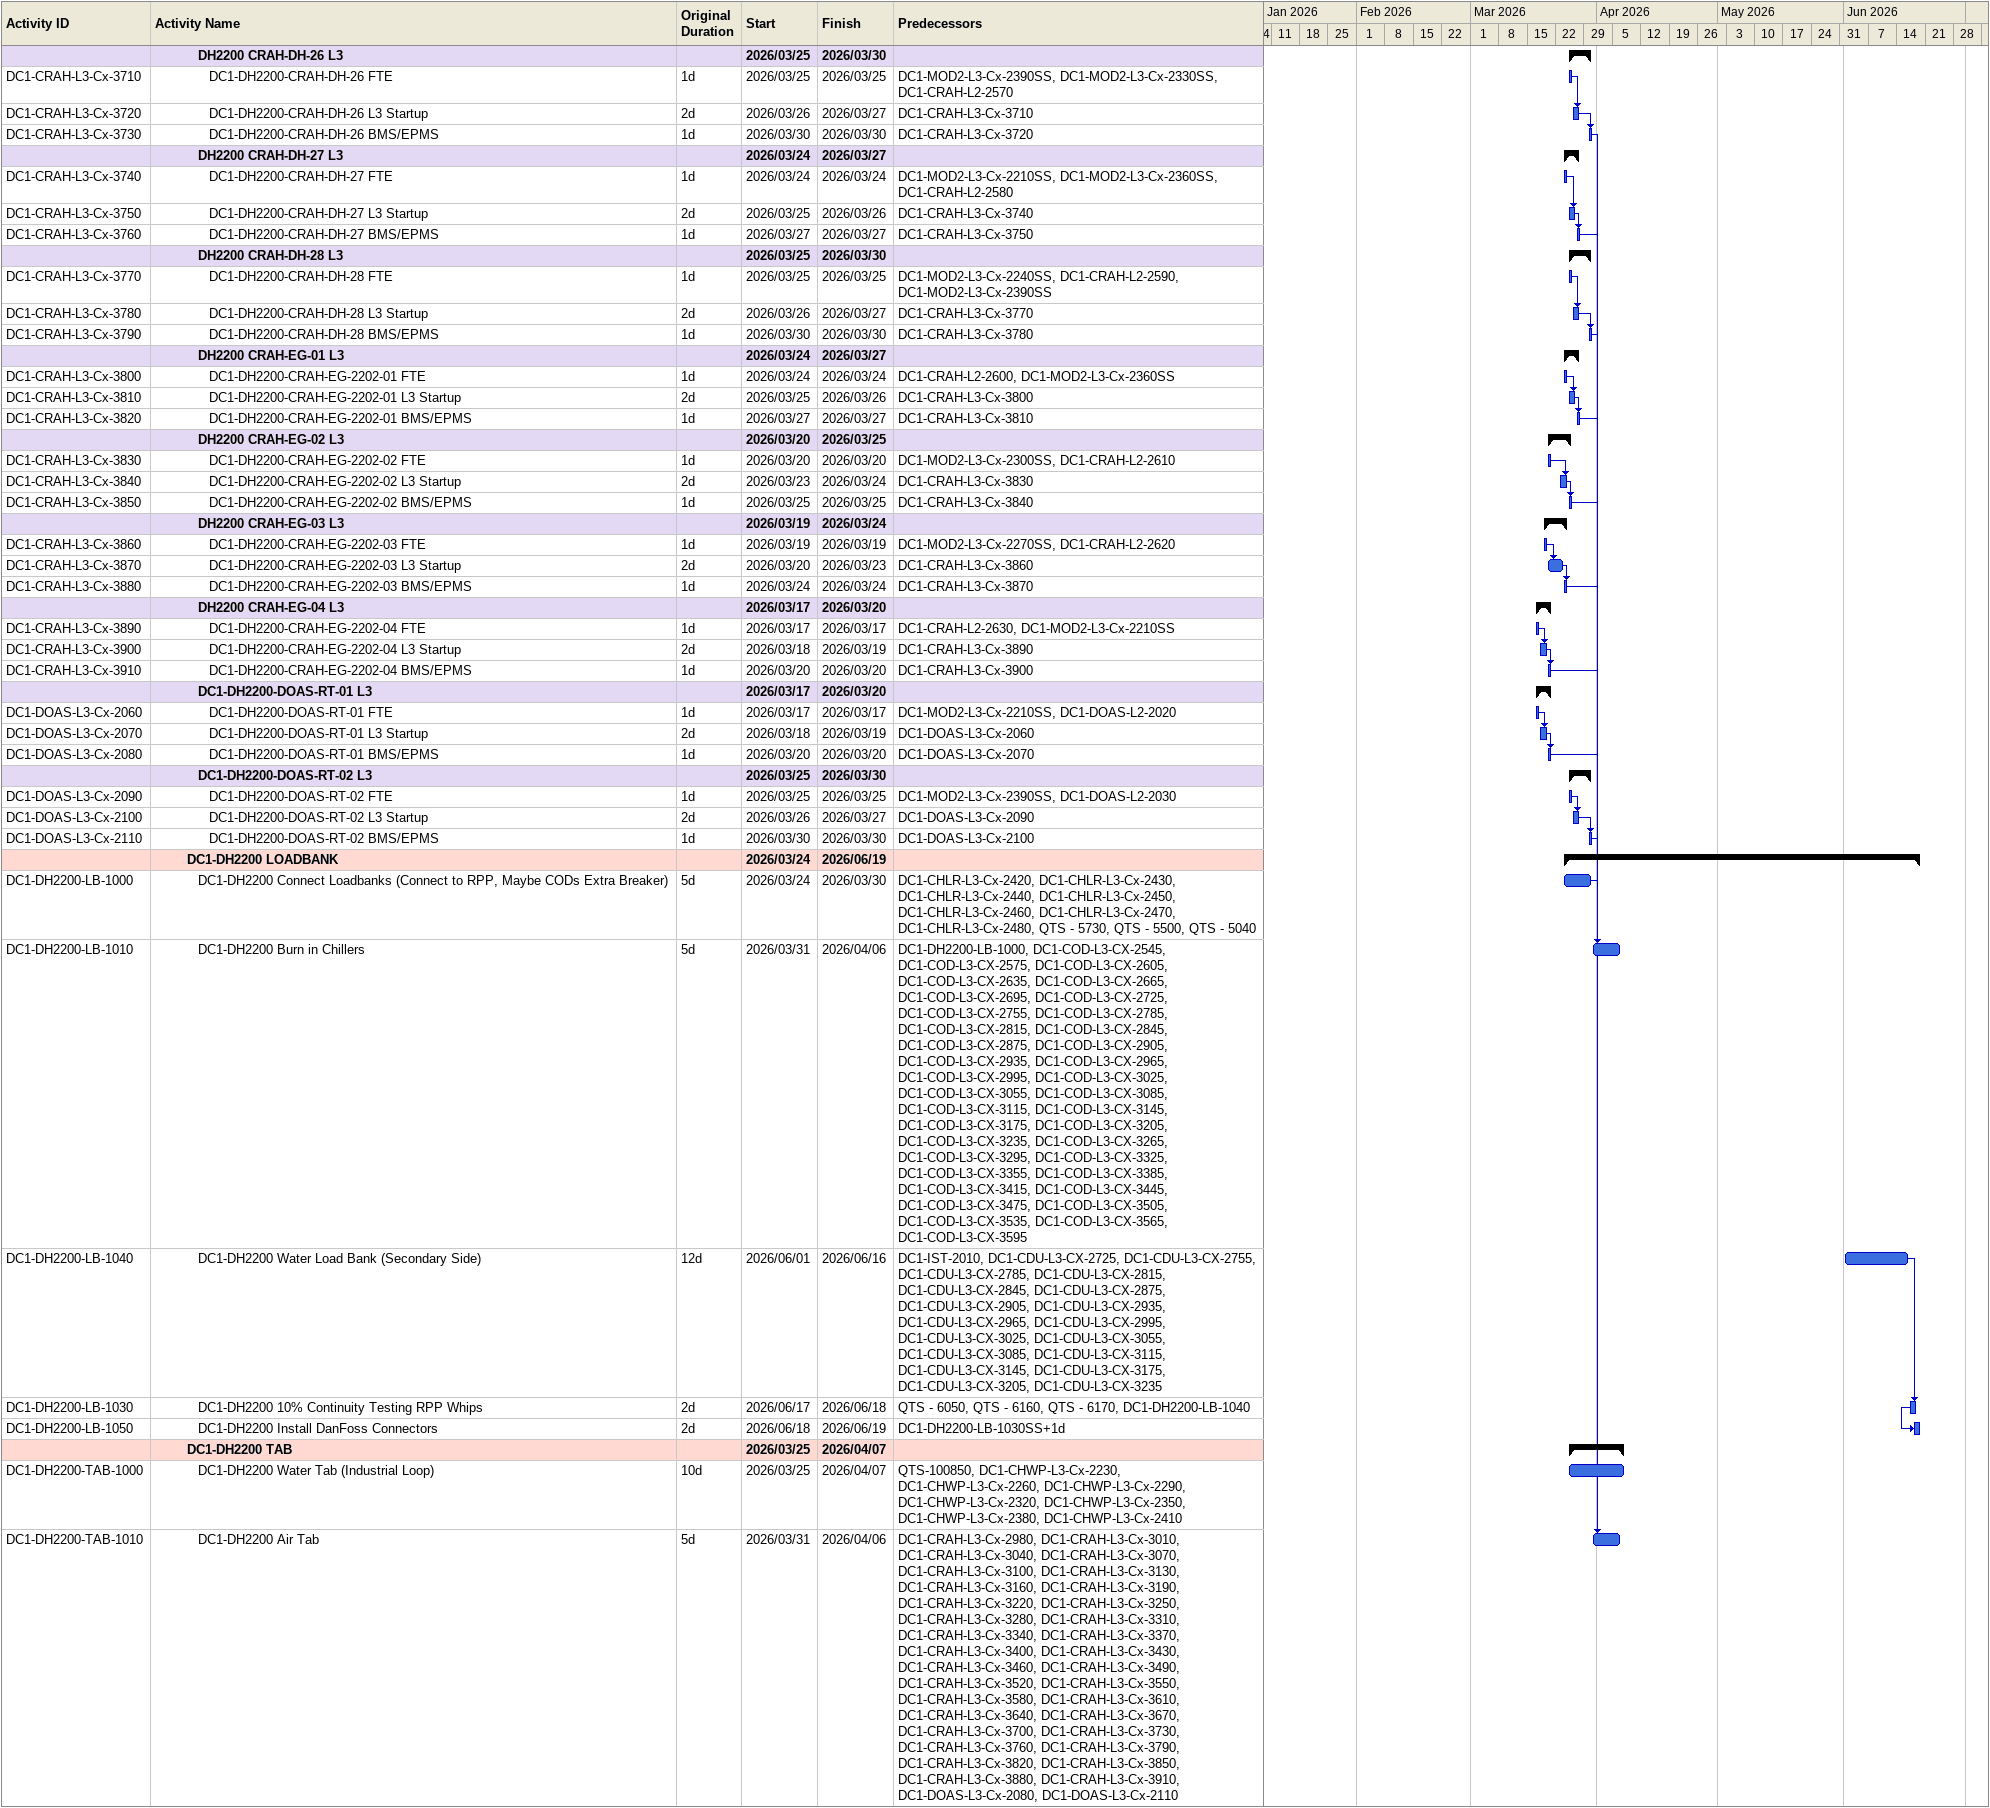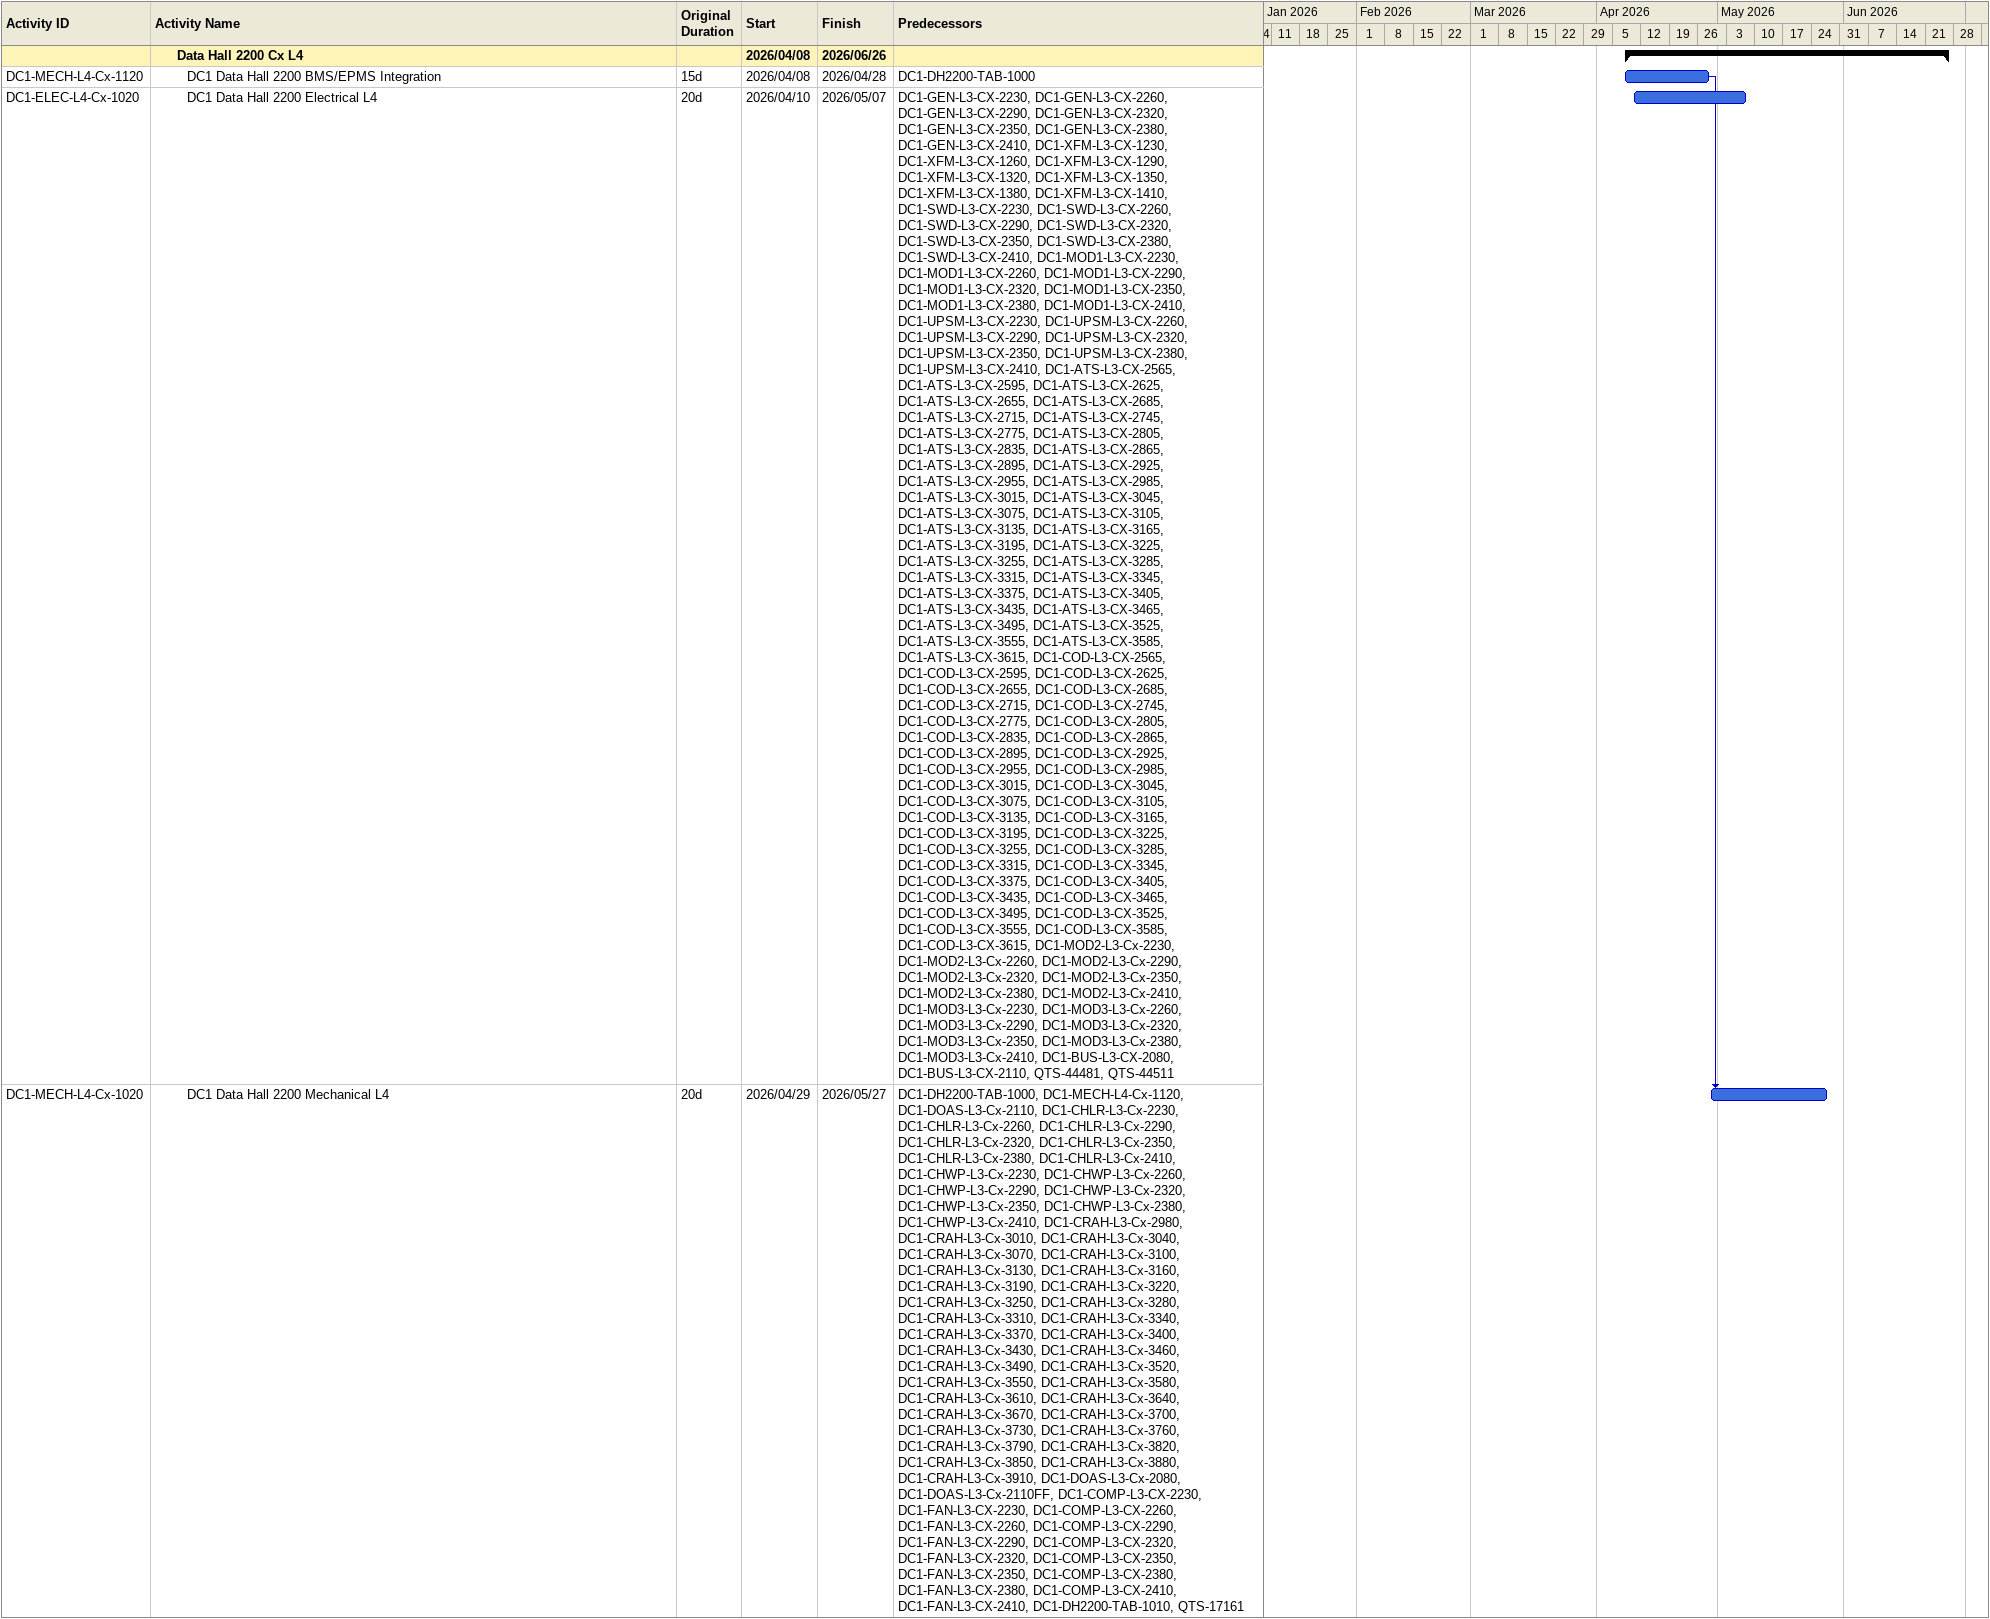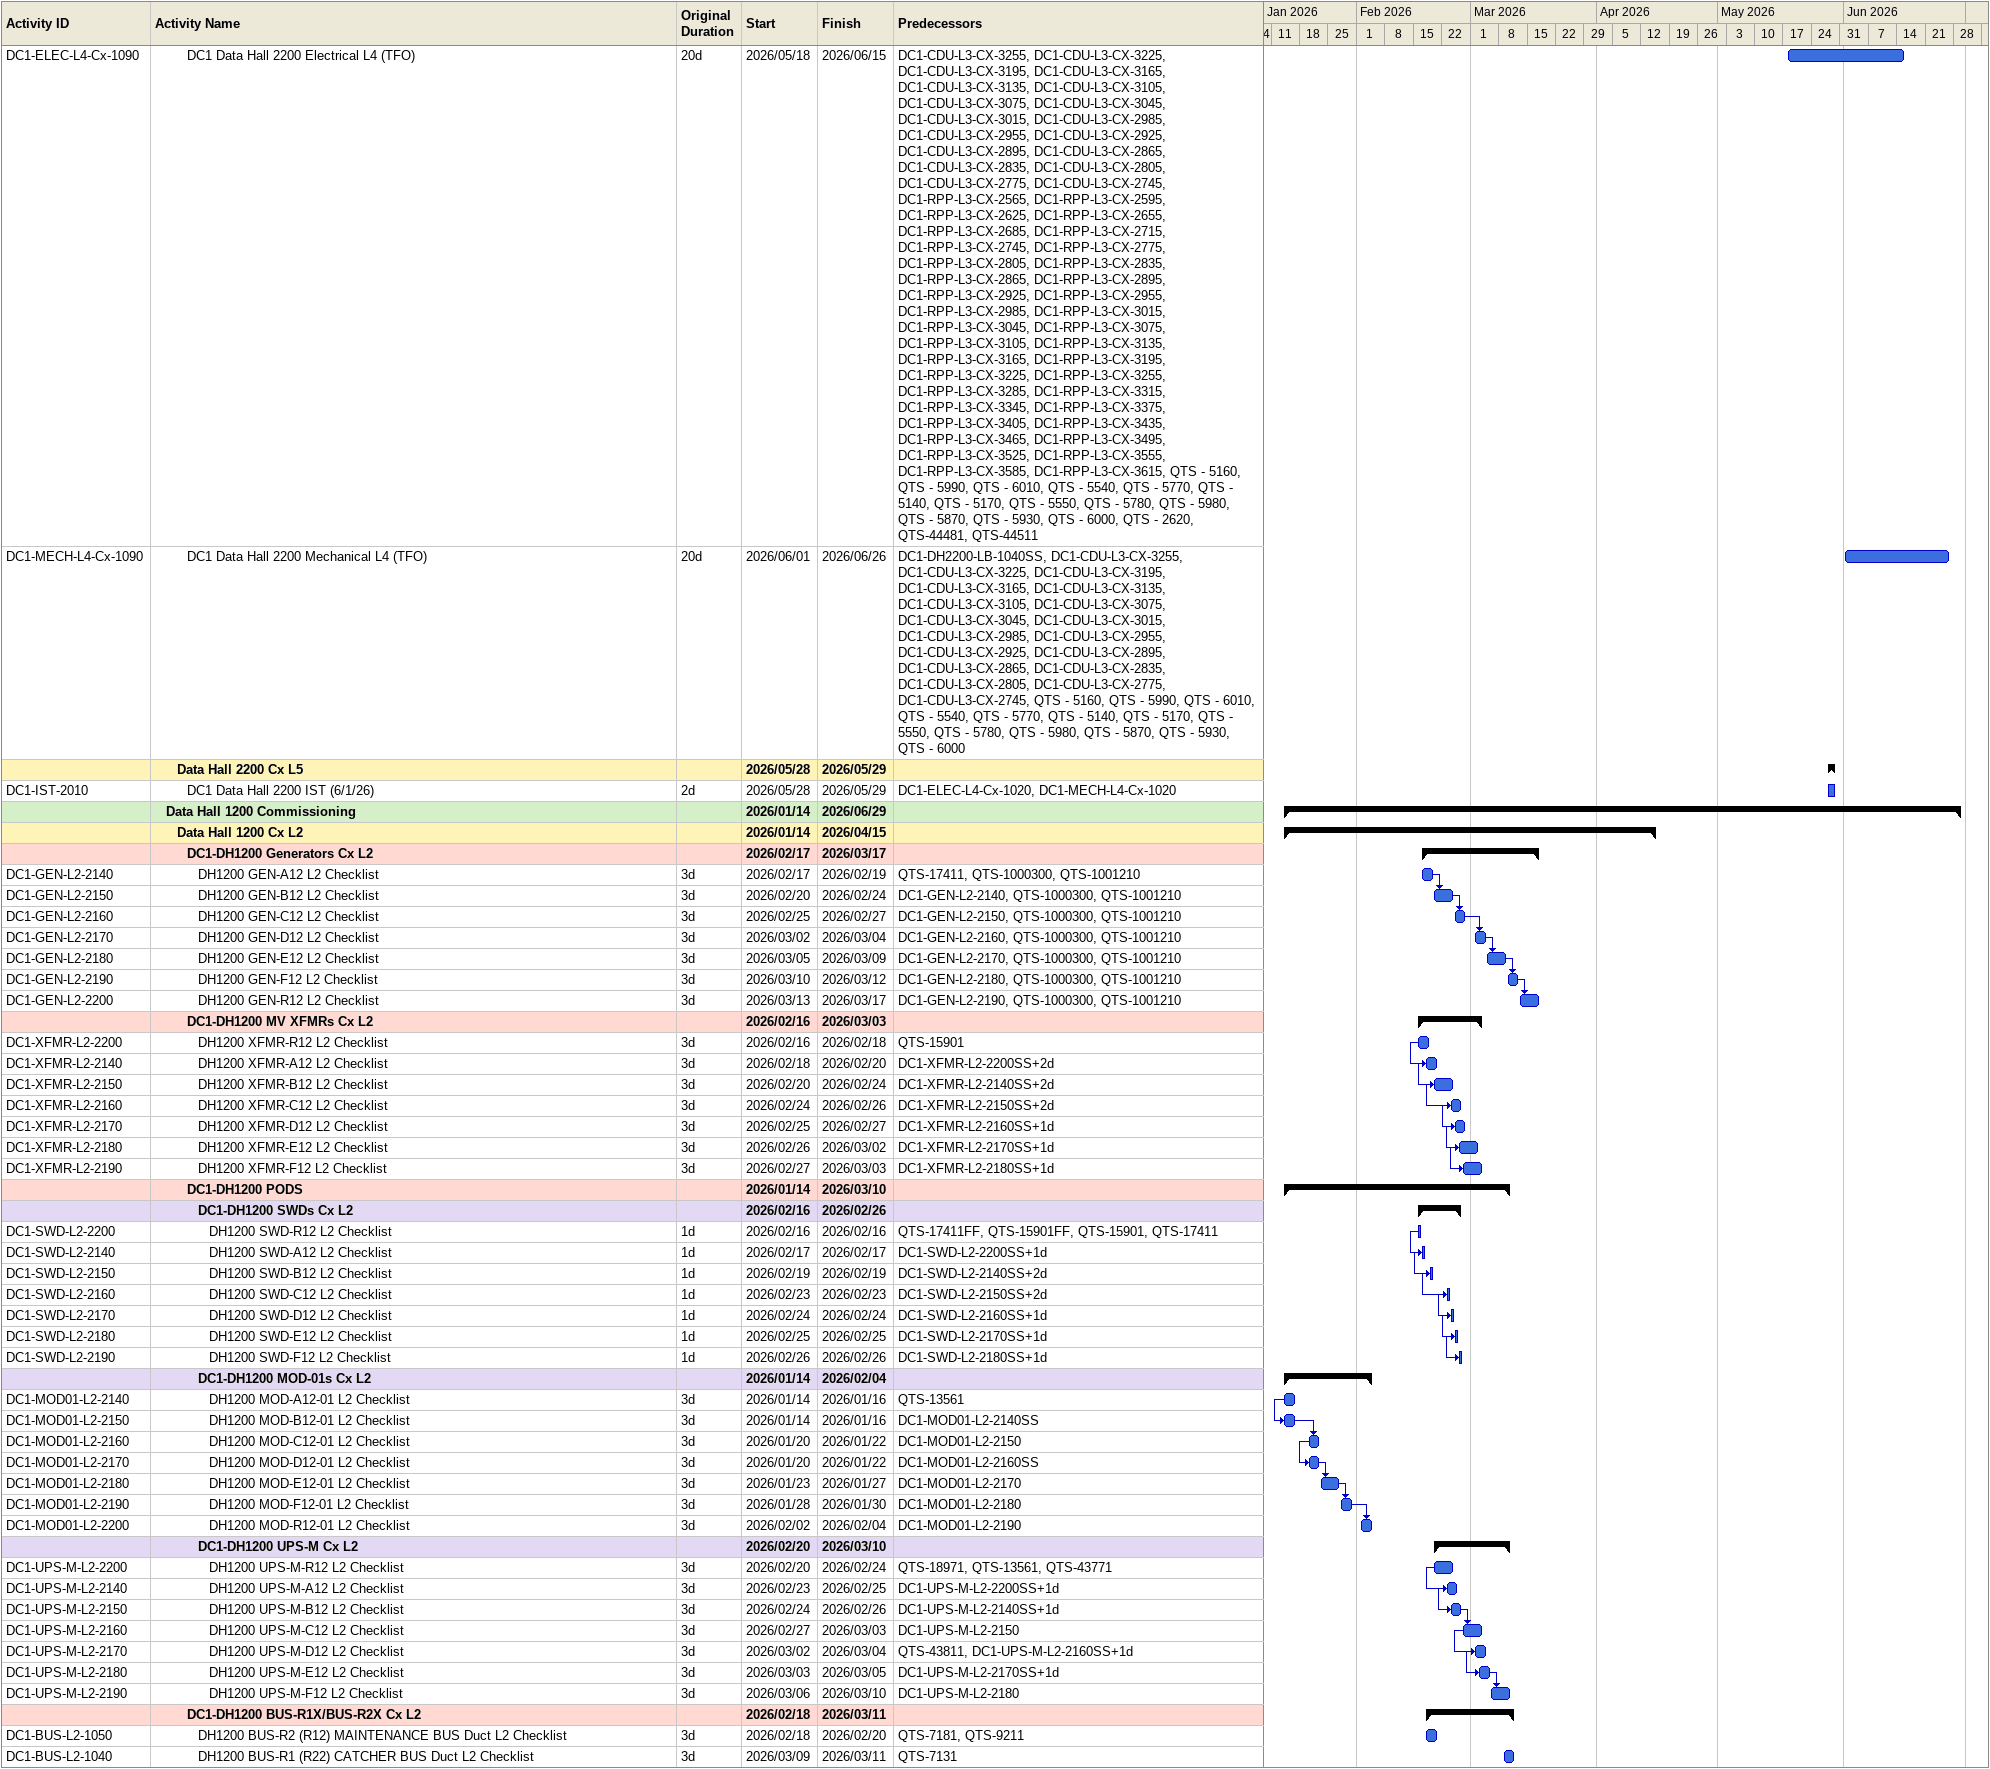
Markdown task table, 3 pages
| ID | Level | Task | Original duration | Start | Finish | Predecessors |
|---|---|---|---|---|---|---|
|  | 5 | **DH2200 CRAH-DH-26 L3** |  | 2026-03-25 | 2026-03-30 |  |
| DC1-CRAH-L3-Cx-3710 | 6 | DC1-DH2200-CRAH-DH-26 FTE | 1d | 2026-03-25 | 2026-03-25 | DC1-MOD2-L3-Cx-2390SS, DC1-MOD2-L3-Cx-2330SS, DC1-CRAH-L2-2570 |
| DC1-CRAH-L3-Cx-3720 | 6 | DC1-DH2200-CRAH-DH-26 L3 Startup | 2d | 2026-03-26 | 2026-03-27 | DC1-CRAH-L3-Cx-3710 |
| DC1-CRAH-L3-Cx-3730 | 6 | DC1-DH2200-CRAH-DH-26 BMS/EPMS | 1d | 2026-03-30 | 2026-03-30 | DC1-CRAH-L3-Cx-3720 |
|  | 5 | **DH2200 CRAH-DH-27 L3** |  | 2026-03-24 | 2026-03-27 |  |
| DC1-CRAH-L3-Cx-3740 | 6 | DC1-DH2200-CRAH-DH-27 FTE | 1d | 2026-03-24 | 2026-03-24 | DC1-MOD2-L3-Cx-2210SS, DC1-MOD2-L3-Cx-2360SS, DC1-CRAH-L2-2580 |
| DC1-CRAH-L3-Cx-3750 | 6 | DC1-DH2200-CRAH-DH-27 L3 Startup | 2d | 2026-03-25 | 2026-03-26 | DC1-CRAH-L3-Cx-3740 |
| DC1-CRAH-L3-Cx-3760 | 6 | DC1-DH2200-CRAH-DH-27 BMS/EPMS | 1d | 2026-03-27 | 2026-03-27 | DC1-CRAH-L3-Cx-3750 |
|  | 5 | **DH2200 CRAH-DH-28 L3** |  | 2026-03-25 | 2026-03-30 |  |
| DC1-CRAH-L3-Cx-3770 | 6 | DC1-DH2200-CRAH-DH-28 FTE | 1d | 2026-03-25 | 2026-03-25 | DC1-MOD2-L3-Cx-2240SS, DC1-CRAH-L2-2590, DC1-MOD2-L3-Cx-2390SS |
| DC1-CRAH-L3-Cx-3780 | 6 | DC1-DH2200-CRAH-DH-28 L3 Startup | 2d | 2026-03-26 | 2026-03-27 | DC1-CRAH-L3-Cx-3770 |
| DC1-CRAH-L3-Cx-3790 | 6 | DC1-DH2200-CRAH-DH-28 BMS/EPMS | 1d | 2026-03-30 | 2026-03-30 | DC1-CRAH-L3-Cx-3780 |
|  | 5 | **DH2200 CRAH-EG-01 L3** |  | 2026-03-24 | 2026-03-27 |  |
| DC1-CRAH-L3-Cx-3800 | 6 | DC1-DH2200-CRAH-EG-2202-01 FTE | 1d | 2026-03-24 | 2026-03-24 | DC1-CRAH-L2-2600, DC1-MOD2-L3-Cx-2360SS |
| DC1-CRAH-L3-Cx-3810 | 6 | DC1-DH2200-CRAH-EG-2202-01 L3 Startup | 2d | 2026-03-25 | 2026-03-26 | DC1-CRAH-L3-Cx-3800 |
| DC1-CRAH-L3-Cx-3820 | 6 | DC1-DH2200-CRAH-EG-2202-01 BMS/EPMS | 1d | 2026-03-27 | 2026-03-27 | DC1-CRAH-L3-Cx-3810 |
|  | 5 | **DH2200 CRAH-EG-02 L3** |  | 2026-03-20 | 2026-03-25 |  |
| DC1-CRAH-L3-Cx-3830 | 6 | DC1-DH2200-CRAH-EG-2202-02 FTE | 1d | 2026-03-20 | 2026-03-20 | DC1-MOD2-L3-Cx-2300SS, DC1-CRAH-L2-2610 |
| DC1-CRAH-L3-Cx-3840 | 6 | DC1-DH2200-CRAH-EG-2202-02 L3 Startup | 2d | 2026-03-23 | 2026-03-24 | DC1-CRAH-L3-Cx-3830 |
| DC1-CRAH-L3-Cx-3850 | 6 | DC1-DH2200-CRAH-EG-2202-02 BMS/EPMS | 1d | 2026-03-25 | 2026-03-25 | DC1-CRAH-L3-Cx-3840 |
|  | 5 | **DH2200 CRAH-EG-03 L3** |  | 2026-03-19 | 2026-03-24 |  |
| DC1-CRAH-L3-Cx-3860 | 6 | DC1-DH2200-CRAH-EG-2202-03 FTE | 1d | 2026-03-19 | 2026-03-19 | DC1-MOD2-L3-Cx-2270SS, DC1-CRAH-L2-2620 |
| DC1-CRAH-L3-Cx-3870 | 6 | DC1-DH2200-CRAH-EG-2202-03 L3 Startup | 2d | 2026-03-20 | 2026-03-23 | DC1-CRAH-L3-Cx-3860 |
| DC1-CRAH-L3-Cx-3880 | 6 | DC1-DH2200-CRAH-EG-2202-03 BMS/EPMS | 1d | 2026-03-24 | 2026-03-24 | DC1-CRAH-L3-Cx-3870 |
|  | 5 | **DH2200 CRAH-EG-04 L3** |  | 2026-03-17 | 2026-03-20 |  |
| DC1-CRAH-L3-Cx-3890 | 6 | DC1-DH2200-CRAH-EG-2202-04 FTE | 1d | 2026-03-17 | 2026-03-17 | DC1-CRAH-L2-2630, DC1-MOD2-L3-Cx-2210SS |
| DC1-CRAH-L3-Cx-3900 | 6 | DC1-DH2200-CRAH-EG-2202-04 L3 Startup | 2d | 2026-03-18 | 2026-03-19 | DC1-CRAH-L3-Cx-3890 |
| DC1-CRAH-L3-Cx-3910 | 6 | DC1-DH2200-CRAH-EG-2202-04 BMS/EPMS | 1d | 2026-03-20 | 2026-03-20 | DC1-CRAH-L3-Cx-3900 |
|  | 5 | **DC1-DH2200-DOAS-RT-01 L3** |  | 2026-03-17 | 2026-03-20 |  |
| DC1-DOAS-L3-Cx-2060 | 6 | DC1-DH2200-DOAS-RT-01 FTE | 1d | 2026-03-17 | 2026-03-17 | DC1-MOD2-L3-Cx-2210SS, DC1-DOAS-L2-2020 |
| DC1-DOAS-L3-Cx-2070 | 6 | DC1-DH2200-DOAS-RT-01 L3 Startup | 2d | 2026-03-18 | 2026-03-19 | DC1-DOAS-L3-Cx-2060 |
| DC1-DOAS-L3-Cx-2080 | 6 | DC1-DH2200-DOAS-RT-01 BMS/EPMS | 1d | 2026-03-20 | 2026-03-20 | DC1-DOAS-L3-Cx-2070 |
|  | 5 | **DC1-DH2200-DOAS-RT-02 L3** |  | 2026-03-25 | 2026-03-30 |  |
| DC1-DOAS-L3-Cx-2090 | 6 | DC1-DH2200-DOAS-RT-02 FTE | 1d | 2026-03-25 | 2026-03-25 | DC1-MOD2-L3-Cx-2390SS, DC1-DOAS-L2-2030 |
| DC1-DOAS-L3-Cx-2100 | 6 | DC1-DH2200-DOAS-RT-02 L3 Startup | 2d | 2026-03-26 | 2026-03-27 | DC1-DOAS-L3-Cx-2090 |
| DC1-DOAS-L3-Cx-2110 | 6 | DC1-DH2200-DOAS-RT-02 BMS/EPMS | 1d | 2026-03-30 | 2026-03-30 | DC1-DOAS-L3-Cx-2100 |
|  | 4 | **DC1-DH2200 LOADBANK** |  | 2026-03-24 | 2026-06-19 |  |
| DC1-DH2200-LB-1000 | 5 | DC1-DH2200 Connect Loadbanks (Connect to RPP, Maybe CODs Extra Breaker) | 5d | 2026-03-24 | 2026-03-30 | DC1-CHLR-L3-Cx-2420, DC1-CHLR-L3-Cx-2430, DC1-CHLR-L3-Cx-2440, DC1-CHLR-L3-Cx-2450, DC1-CHLR-L3-Cx-2460, DC1-CHLR-L3-Cx-2470, DC1-CHLR-L3-Cx-2480, QTS - 5730, QTS - 5500, QTS - 5040 |
| DC1-DH2200-LB-1010 | 5 | DC1-DH2200 Burn in Chillers | 5d | 2026-03-31 | 2026-04-06 | DC1-DH2200-LB-1000, DC1-COD-L3-CX-2545, DC1-COD-L3-CX-2575, DC1-COD-L3-CX-2605, DC1-COD-L3-CX-2635, DC1-COD-L3-CX-2665, DC1-COD-L3-CX-2695, DC1-COD-L3-CX-2725, DC1-COD-L3-CX-2755, DC1-COD-L3-CX-2785, DC1-COD-L3-CX-2815, DC1-COD-L3-CX-2845, DC1-COD-L3-CX-2875, DC1-COD-L3-CX-2905, DC1-COD-L3-CX-2935, DC1-COD-L3-CX-2965, DC1-COD-L3-CX-2995, DC1-COD-L3-CX-3025, DC1-COD-L3-CX-3055, DC1-COD-L3-CX-3085, DC1-COD-L3-CX-3115, DC1-COD-L3-CX-3145, DC1-COD-L3-CX-3175, DC1-COD-L3-CX-3205, DC1-COD-L3-CX-3235, DC1-COD-L3-CX-3265, DC1-COD-L3-CX-3295, DC1-COD-L3-CX-3325, DC1-COD-L3-CX-3355, DC1-COD-L3-CX-3385, DC1-COD-L3-CX-3415, DC1-COD-L3-CX-3445, DC1-COD-L3-CX-3475, DC1-COD-L3-CX-3505, DC1-COD-L3-CX-3535, DC1-COD-L3-CX-3565, DC1-COD-L3-CX-3595 |
| DC1-DH2200-LB-1040 | 5 | DC1-DH2200 Water Load Bank (Secondary Side) | 12d | 2026-06-01 | 2026-06-16 | DC1-IST-2010, DC1-CDU-L3-CX-2725, DC1-CDU-L3-CX-2755, DC1-CDU-L3-CX-2785, DC1-CDU-L3-CX-2815, DC1-CDU-L3-CX-2845, DC1-CDU-L3-CX-2875, DC1-CDU-L3-CX-2905, DC1-CDU-L3-CX-2935, DC1-CDU-L3-CX-2965, DC1-CDU-L3-CX-2995, DC1-CDU-L3-CX-3025, DC1-CDU-L3-CX-3055, DC1-CDU-L3-CX-3085, DC1-CDU-L3-CX-3115, DC1-CDU-L3-CX-3145, DC1-CDU-L3-CX-3175, DC1-CDU-L3-CX-3205, DC1-CDU-L3-CX-3235 |
| DC1-DH2200-LB-1030 | 5 | DC1-DH2200 10% Continuity Testing RPP Whips | 2d | 2026-06-17 | 2026-06-18 | QTS - 6050, QTS - 6160, QTS - 6170, DC1-DH2200-LB-1040 |
| DC1-DH2200-LB-1050 | 5 | DC1-DH2200 Install DanFoss Connectors | 2d | 2026-06-18 | 2026-06-19 | DC1-DH2200-LB-1030SS+1d |
|  | 4 | **DC1-DH2200 TAB** |  | 2026-03-25 | 2026-04-07 |  |
| DC1-DH2200-TAB-1000 | 5 | DC1-DH2200 Water Tab (Industrial Loop) | 10d | 2026-03-25 | 2026-04-07 | QTS-100850, DC1-CHWP-L3-Cx-2230, DC1-CHWP-L3-Cx-2260, DC1-CHWP-L3-Cx-2290, DC1-CHWP-L3-Cx-2320, DC1-CHWP-L3-Cx-2350, DC1-CHWP-L3-Cx-2380, DC1-CHWP-L3-Cx-2410 |
| DC1-DH2200-TAB-1010 | 5 | DC1-DH2200 Air Tab | 5d | 2026-03-31 | 2026-04-06 | DC1-CRAH-L3-Cx-2980, DC1-CRAH-L3-Cx-3010, DC1-CRAH-L3-Cx-3040, DC1-CRAH-L3-Cx-3070, DC1-CRAH-L3-Cx-3100, DC1-CRAH-L3-Cx-3130, DC1-CRAH-L3-Cx-3160, DC1-CRAH-L3-Cx-3190, DC1-CRAH-L3-Cx-3220, DC1-CRAH-L3-Cx-3250, DC1-CRAH-L3-Cx-3280, DC1-CRAH-L3-Cx-3310, DC1-CRAH-L3-Cx-3340, DC1-CRAH-L3-Cx-3370, DC1-CRAH-L3-Cx-3400, DC1-CRAH-L3-Cx-3430, DC1-CRAH-L3-Cx-3460, DC1-CRAH-L3-Cx-3490, DC1-CRAH-L3-Cx-3520, DC1-CRAH-L3-Cx-3550, DC1-CRAH-L3-Cx-3580, DC1-CRAH-L3-Cx-3610, DC1-CRAH-L3-Cx-3640, DC1-CRAH-L3-Cx-3670, DC1-CRAH-L3-Cx-3700, DC1-CRAH-L3-Cx-3730, DC1-CRAH-L3-Cx-3760, DC1-CRAH-L3-Cx-3790, DC1-CRAH-L3-Cx-3820, DC1-CRAH-L3-Cx-3850, DC1-CRAH-L3-Cx-3880, DC1-CRAH-L3-Cx-3910, DC1-DOAS-L3-Cx-2080, DC1-DOAS-L3-Cx-2110 |
|  | 3 | **Data Hall 2200 Cx L4** |  | 2026-04-08 | 2026-06-26 |  |
| DC1-MECH-L4-Cx-1120 | 4 | DC1 Data Hall 2200 BMS/EPMS Integration | 15d | 2026-04-08 | 2026-04-28 | DC1-DH2200-TAB-1000 |
| DC1-ELEC-L4-Cx-1020 | 4 | DC1 Data Hall 2200 Electrical L4 | 20d | 2026-04-10 | 2026-05-07 | DC1-GEN-L3-CX-2230, DC1-GEN-L3-CX-2260, DC1-GEN-L3-CX-2290, DC1-GEN-L3-CX-2320, DC1-GEN-L3-CX-2350, DC1-GEN-L3-CX-2380, DC1-GEN-L3-CX-2410, DC1-XFM-L3-CX-1230, DC1-XFM-L3-CX-1260, DC1-XFM-L3-CX-1290, DC1-XFM-L3-CX-1320, DC1-XFM-L3-CX-1350, DC1-XFM-L3-CX-1380, DC1-XFM-L3-CX-1410, DC1-SWD-L3-CX-2230, DC1-SWD-L3-CX-2260, DC1-SWD-L3-CX-2290, DC1-SWD-L3-CX-2320, DC1-SWD-L3-CX-2350, DC1-SWD-L3-CX-2380, DC1-SWD-L3-CX-2410, DC1-MOD1-L3-CX-2230, DC1-MOD1-L3-CX-2260, DC1-MOD1-L3-CX-2290, DC1-MOD1-L3-CX-2320, DC1-MOD1-L3-CX-2350, DC1-MOD1-L3-CX-2380, DC1-MOD1-L3-CX-2410, DC1-UPSM-L3-CX-2230, DC1-UPSM-L3-CX-2260, DC1-UPSM-L3-CX-2290, DC1-UPSM-L3-CX-2320, DC1-UPSM-L3-CX-2350, DC1-UPSM-L3-CX-2380, DC1-UPSM-L3-CX-2410, DC1-ATS-L3-CX-2565, DC1-ATS-L3-CX-2595, DC1-ATS-L3-CX-2625, DC1-ATS-L3-CX-2655, DC1-ATS-L3-CX-2685, DC1-ATS-L3-CX-2715, DC1-ATS-L3-CX-2745, DC1-ATS-L3-CX-2775, DC1-ATS-L3-CX-2805, DC1-ATS-L3-CX-2835, DC1-ATS-L3-CX-2865, DC1-ATS-L3-CX-2895, DC1-ATS-L3-CX-2925, DC1-ATS-L3-CX-2955, DC1-ATS-L3-CX-2985, DC1-ATS-L3-CX-3015, DC1-ATS-L3-CX-3045, DC1-ATS-L3-CX-3075, DC1-ATS-L3-CX-3105, DC1-ATS-L3-CX-3135, DC1-ATS-L3-CX-3165, DC1-ATS-L3-CX-3195, DC1-ATS-L3-CX-3225, DC1-ATS-L3-CX-3255, DC1-ATS-L3-CX-3285, DC1-ATS-L3-CX-3315, DC1-ATS-L3-CX-3345, DC1-ATS-L3-CX-3375, DC1-ATS-L3-CX-3405, DC1-ATS-L3-CX-3435, DC1-ATS-L3-CX-3465, DC1-ATS-L3-CX-3495, DC1-ATS-L3-CX-3525, DC1-ATS-L3-CX-3555, DC1-ATS-L3-CX-3585, DC1-ATS-L3-CX-3615, DC1-COD-L3-CX-2565, DC1-COD-L3-CX-2595, DC1-COD-L3-CX-2625, DC1-COD-L3-CX-2655, DC1-COD-L3-CX-2685, DC1-COD-L3-CX-2715, DC1-COD-L3-CX-2745, DC1-COD-L3-CX-2775, DC1-COD-L3-CX-2805, DC1-COD-L3-CX-2835, DC1-COD-L3-CX-2865, DC1-COD-L3-CX-2895, DC1-COD-L3-CX-2925, DC1-COD-L3-CX-2955, DC1-COD-L3-CX-2985, DC1-COD-L3-CX-3015, DC1-COD-L3-CX-3045, DC1-COD-L3-CX-3075, DC1-COD-L3-CX-3105, DC1-COD-L3-CX-3135, DC1-COD-L3-CX-3165, DC1-COD-L3-CX-3195, DC1-COD-L3-CX-3225, DC1-COD-L3-CX-3255, DC1-COD-L3-CX-3285, DC1-COD-L3-CX-3315, DC1-COD-L3-CX-3345, DC1-COD-L3-CX-3375, DC1-COD-L3-CX-3405, DC1-COD-L3-CX-3435, DC1-COD-L3-CX-3465, DC1-COD-L3-CX-3495, DC1-COD-L3-CX-3525, DC1-COD-L3-CX-3555, DC1-COD-L3-CX-3585, DC1-COD-L3-CX-3615, DC1-MOD2-L3-Cx-2230, DC1-MOD2-L3-Cx-2260, DC1-MOD2-L3-Cx-2290, DC1-MOD2-L3-Cx-2320, DC1-MOD2-L3-Cx-2350, DC1-MOD2-L3-Cx-2380, DC1-MOD2-L3-Cx-2410, DC1-MOD3-L3-Cx-2230, DC1-MOD3-L3-Cx-2260, DC1-MOD3-L3-Cx-2290, DC1-MOD3-L3-Cx-2320, DC1-MOD3-L3-Cx-2350, DC1-MOD3-L3-Cx-2380, DC1-MOD3-L3-Cx-2410, DC1-BUS-L3-CX-2080, DC1-BUS-L3-CX-2110, QTS-44481, QTS-44511 |
| DC1-MECH-L4-Cx-1020 | 4 | DC1 Data Hall 2200 Mechanical L4 | 20d | 2026-04-29 | 2026-05-27 | DC1-DH2200-TAB-1000, DC1-MECH-L4-Cx-1120, DC1-DOAS-L3-Cx-2110, DC1-CHLR-L3-Cx-2230, DC1-CHLR-L3-Cx-2260, DC1-CHLR-L3-Cx-2290, DC1-CHLR-L3-Cx-2320, DC1-CHLR-L3-Cx-2350, DC1-CHLR-L3-Cx-2380, DC1-CHLR-L3-Cx-2410, DC1-CHWP-L3-Cx-2230, DC1-CHWP-L3-Cx-2260, DC1-CHWP-L3-Cx-2290, DC1-CHWP-L3-Cx-2320, DC1-CHWP-L3-Cx-2350, DC1-CHWP-L3-Cx-2380, DC1-CHWP-L3-Cx-2410, DC1-CRAH-L3-Cx-2980, DC1-CRAH-L3-Cx-3010, DC1-CRAH-L3-Cx-3040, DC1-CRAH-L3-Cx-3070, DC1-CRAH-L3-Cx-3100, DC1-CRAH-L3-Cx-3130, DC1-CRAH-L3-Cx-3160, DC1-CRAH-L3-Cx-3190, DC1-CRAH-L3-Cx-3220, DC1-CRAH-L3-Cx-3250, DC1-CRAH-L3-Cx-3280, DC1-CRAH-L3-Cx-3310, DC1-CRAH-L3-Cx-3340, DC1-CRAH-L3-Cx-3370, DC1-CRAH-L3-Cx-3400, DC1-CRAH-L3-Cx-3430, DC1-CRAH-L3-Cx-3460, DC1-CRAH-L3-Cx-3490, DC1-CRAH-L3-Cx-3520, DC1-CRAH-L3-Cx-3550, DC1-CRAH-L3-Cx-3580, DC1-CRAH-L3-Cx-3610, DC1-CRAH-L3-Cx-3640, DC1-CRAH-L3-Cx-3670, DC1-CRAH-L3-Cx-3700, DC1-CRAH-L3-Cx-3730, DC1-CRAH-L3-Cx-3760, DC1-CRAH-L3-Cx-3790, DC1-CRAH-L3-Cx-3820, DC1-CRAH-L3-Cx-3850, DC1-CRAH-L3-Cx-3880, DC1-CRAH-L3-Cx-3910, DC1-DOAS-L3-Cx-2080, DC1-DOAS-L3-Cx-2110FF, DC1-COMP-L3-CX-2230, DC1-FAN-L3-CX-2230, DC1-COMP-L3-CX-2260, DC1-FAN-L3-CX-2260, DC1-COMP-L3-CX-2290, DC1-FAN-L3-CX-2290, DC1-COMP-L3-CX-2320, DC1-FAN-L3-CX-2320, DC1-COMP-L3-CX-2350, DC1-FAN-L3-CX-2350, DC1-COMP-L3-CX-2380, DC1-FAN-L3-CX-2380, DC1-COMP-L3-CX-2410, DC1-FAN-L3-CX-2410, DC1-DH2200-TAB-1010, QTS-17161 |
| DC1-ELEC-L4-Cx-1090 | 4 | DC1 Data Hall 2200 Electrical L4 (TFO) | 20d | 2026-05-18 | 2026-06-15 | DC1-CDU-L3-CX-3255, DC1-CDU-L3-CX-3225, DC1-CDU-L3-CX-3195, DC1-CDU-L3-CX-3165, DC1-CDU-L3-CX-3135, DC1-CDU-L3-CX-3105, DC1-CDU-L3-CX-3075, DC1-CDU-L3-CX-3045, DC1-CDU-L3-CX-3015, DC1-CDU-L3-CX-2985, DC1-CDU-L3-CX-2955, DC1-CDU-L3-CX-2925, DC1-CDU-L3-CX-2895, DC1-CDU-L3-CX-2865, DC1-CDU-L3-CX-2835, DC1-CDU-L3-CX-2805, DC1-CDU-L3-CX-2775, DC1-CDU-L3-CX-2745, DC1-RPP-L3-CX-2565, DC1-RPP-L3-CX-2595, DC1-RPP-L3-CX-2625, DC1-RPP-L3-CX-2655, DC1-RPP-L3-CX-2685, DC1-RPP-L3-CX-2715, DC1-RPP-L3-CX-2745, DC1-RPP-L3-CX-2775, DC1-RPP-L3-CX-2805, DC1-RPP-L3-CX-2835, DC1-RPP-L3-CX-2865, DC1-RPP-L3-CX-2895, DC1-RPP-L3-CX-2925, DC1-RPP-L3-CX-2955, DC1-RPP-L3-CX-2985, DC1-RPP-L3-CX-3015, DC1-RPP-L3-CX-3045, DC1-RPP-L3-CX-3075, DC1-RPP-L3-CX-3105, DC1-RPP-L3-CX-3135, DC1-RPP-L3-CX-3165, DC1-RPP-L3-CX-3195, DC1-RPP-L3-CX-3225, DC1-RPP-L3-CX-3255, DC1-RPP-L3-CX-3285, DC1-RPP-L3-CX-3315, DC1-RPP-L3-CX-3345, DC1-RPP-L3-CX-3375, DC1-RPP-L3-CX-3405, DC1-RPP-L3-CX-3435, DC1-RPP-L3-CX-3465, DC1-RPP-L3-CX-3495, DC1-RPP-L3-CX-3525, DC1-RPP-L3-CX-3555, DC1-RPP-L3-CX-3585, DC1-RPP-L3-CX-3615, QTS - 5160, QTS - 5990, QTS - 6010, QTS - 5540, QTS - 5770, QTS - 5140, QTS - 5170, QTS - 5550, QTS - 5780, QTS - 5980, QTS - 5870, QTS - 5930, QTS - 6000, QTS - 2620, QTS-44481, QTS-44511 |
| DC1-MECH-L4-Cx-1090 | 4 | DC1 Data Hall 2200 Mechanical L4 (TFO) | 20d | 2026-06-01 | 2026-06-26 | DC1-DH2200-LB-1040SS, DC1-CDU-L3-CX-3255, DC1-CDU-L3-CX-3225, DC1-CDU-L3-CX-3195, DC1-CDU-L3-CX-3165, DC1-CDU-L3-CX-3135, DC1-CDU-L3-CX-3105, DC1-CDU-L3-CX-3075, DC1-CDU-L3-CX-3045, DC1-CDU-L3-CX-3015, DC1-CDU-L3-CX-2985, DC1-CDU-L3-CX-2955, DC1-CDU-L3-CX-2925, DC1-CDU-L3-CX-2895, DC1-CDU-L3-CX-2865, DC1-CDU-L3-CX-2835, DC1-CDU-L3-CX-2805, DC1-CDU-L3-CX-2775, DC1-CDU-L3-CX-2745, QTS - 5160, QTS - 5990, QTS - 6010, QTS - 5540, QTS - 5770, QTS - 5140, QTS - 5170, QTS - 5550, QTS - 5780, QTS - 5980, QTS - 5870, QTS - 5930, QTS - 6000 |
|  | 3 | **Data Hall 2200 Cx L5** |  | 2026-05-28 | 2026-05-29 |  |
| DC1-IST-2010 | 4 | DC1 Data Hall 2200 IST (6/1/26) | 2d | 2026-05-28 | 2026-05-29 | DC1-ELEC-L4-Cx-1020, DC1-MECH-L4-Cx-1020 |
|  | 2 | **Data Hall 1200 Commissioning** |  | 2026-01-14 | 2026-06-29 |  |
|  | 3 | **Data Hall 1200 Cx L2** |  | 2026-01-14 | 2026-04-15 |  |
|  | 4 | **DC1-DH1200 Generators Cx L2** |  | 2026-02-17 | 2026-03-17 |  |
| DC1-GEN-L2-2140 | 5 | DH1200 GEN-A12 L2 Checklist | 3d | 2026-02-17 | 2026-02-19 | QTS-17411, QTS-1000300, QTS-1001210 |
| DC1-GEN-L2-2150 | 5 | DH1200 GEN-B12 L2 Checklist | 3d | 2026-02-20 | 2026-02-24 | DC1-GEN-L2-2140, QTS-1000300, QTS-1001210 |
| DC1-GEN-L2-2160 | 5 | DH1200 GEN-C12 L2 Checklist | 3d | 2026-02-25 | 2026-02-27 | DC1-GEN-L2-2150, QTS-1000300, QTS-1001210 |
| DC1-GEN-L2-2170 | 5 | DH1200 GEN-D12 L2 Checklist | 3d | 2026-03-02 | 2026-03-04 | DC1-GEN-L2-2160, QTS-1000300, QTS-1001210 |
| DC1-GEN-L2-2180 | 5 | DH1200 GEN-E12 L2 Checklist | 3d | 2026-03-05 | 2026-03-09 | DC1-GEN-L2-2170, QTS-1000300, QTS-1001210 |
| DC1-GEN-L2-2190 | 5 | DH1200 GEN-F12 L2 Checklist | 3d | 2026-03-10 | 2026-03-12 | DC1-GEN-L2-2180, QTS-1000300, QTS-1001210 |
| DC1-GEN-L2-2200 | 5 | DH1200 GEN-R12 L2 Checklist | 3d | 2026-03-13 | 2026-03-17 | DC1-GEN-L2-2190, QTS-1000300, QTS-1001210 |
|  | 4 | **DC1-DH1200 MV XFMRs Cx L2** |  | 2026-02-16 | 2026-03-03 |  |
| DC1-XFMR-L2-2200 | 5 | DH1200 XFMR-R12 L2 Checklist | 3d | 2026-02-16 | 2026-02-18 | QTS-15901 |
| DC1-XFMR-L2-2140 | 5 | DH1200 XFMR-A12 L2 Checklist | 3d | 2026-02-18 | 2026-02-20 | DC1-XFMR-L2-2200SS+2d |
| DC1-XFMR-L2-2150 | 5 | DH1200 XFMR-B12 L2 Checklist | 3d | 2026-02-20 | 2026-02-24 | DC1-XFMR-L2-2140SS+2d |
| DC1-XFMR-L2-2160 | 5 | DH1200 XFMR-C12 L2 Checklist | 3d | 2026-02-24 | 2026-02-26 | DC1-XFMR-L2-2150SS+2d |
| DC1-XFMR-L2-2170 | 5 | DH1200 XFMR-D12 L2 Checklist | 3d | 2026-02-25 | 2026-02-27 | DC1-XFMR-L2-2160SS+1d |
| DC1-XFMR-L2-2180 | 5 | DH1200 XFMR-E12 L2 Checklist | 3d | 2026-02-26 | 2026-03-02 | DC1-XFMR-L2-2170SS+1d |
| DC1-XFMR-L2-2190 | 5 | DH1200 XFMR-F12 L2 Checklist | 3d | 2026-02-27 | 2026-03-03 | DC1-XFMR-L2-2180SS+1d |
|  | 4 | **DC1-DH1200 PODS** |  | 2026-01-14 | 2026-03-10 |  |
|  | 5 | **DC1-DH1200 SWDs Cx L2** |  | 2026-02-16 | 2026-02-26 |  |
| DC1-SWD-L2-2200 | 6 | DH1200 SWD-R12 L2 Checklist | 1d | 2026-02-16 | 2026-02-16 | QTS-17411FF, QTS-15901FF, QTS-15901, QTS-17411 |
| DC1-SWD-L2-2140 | 6 | DH1200 SWD-A12 L2 Checklist | 1d | 2026-02-17 | 2026-02-17 | DC1-SWD-L2-2200SS+1d |
| DC1-SWD-L2-2150 | 6 | DH1200 SWD-B12 L2 Checklist | 1d | 2026-02-19 | 2026-02-19 | DC1-SWD-L2-2140SS+2d |
| DC1-SWD-L2-2160 | 6 | DH1200 SWD-C12 L2 Checklist | 1d | 2026-02-23 | 2026-02-23 | DC1-SWD-L2-2150SS+2d |
| DC1-SWD-L2-2170 | 6 | DH1200 SWD-D12 L2 Checklist | 1d | 2026-02-24 | 2026-02-24 | DC1-SWD-L2-2160SS+1d |
| DC1-SWD-L2-2180 | 6 | DH1200 SWD-E12 L2 Checklist | 1d | 2026-02-25 | 2026-02-25 | DC1-SWD-L2-2170SS+1d |
| DC1-SWD-L2-2190 | 6 | DH1200 SWD-F12 L2 Checklist | 1d | 2026-02-26 | 2026-02-26 | DC1-SWD-L2-2180SS+1d |
|  | 5 | **DC1-DH1200 MOD-01s Cx L2** |  | 2026-01-14 | 2026-02-04 |  |
| DC1-MOD01-L2-2140 | 6 | DH1200 MOD-A12-01 L2 Checklist | 3d | 2026-01-14 | 2026-01-16 | QTS-13561 |
| DC1-MOD01-L2-2150 | 6 | DH1200 MOD-B12-01 L2 Checklist | 3d | 2026-01-14 | 2026-01-16 | DC1-MOD01-L2-2140SS |
| DC1-MOD01-L2-2160 | 6 | DH1200 MOD-C12-01 L2 Checklist | 3d | 2026-01-20 | 2026-01-22 | DC1-MOD01-L2-2150 |
| DC1-MOD01-L2-2170 | 6 | DH1200 MOD-D12-01 L2 Checklist | 3d | 2026-01-20 | 2026-01-22 | DC1-MOD01-L2-2160SS |
| DC1-MOD01-L2-2180 | 6 | DH1200 MOD-E12-01 L2 Checklist | 3d | 2026-01-23 | 2026-01-27 | DC1-MOD01-L2-2170 |
| DC1-MOD01-L2-2190 | 6 | DH1200 MOD-F12-01 L2 Checklist | 3d | 2026-01-28 | 2026-01-30 | DC1-MOD01-L2-2180 |
| DC1-MOD01-L2-2200 | 6 | DH1200 MOD-R12-01 L2 Checklist | 3d | 2026-02-02 | 2026-02-04 | DC1-MOD01-L2-2190 |
|  | 5 | **DC1-DH1200 UPS-M Cx L2** |  | 2026-02-20 | 2026-03-10 |  |
| DC1-UPS-M-L2-2200 | 6 | DH1200 UPS-M-R12 L2 Checklist | 3d | 2026-02-20 | 2026-02-24 | QTS-18971, QTS-13561, QTS-43771 |
| DC1-UPS-M-L2-2140 | 6 | DH1200 UPS-M-A12 L2 Checklist | 3d | 2026-02-23 | 2026-02-25 | DC1-UPS-M-L2-2200SS+1d |
| DC1-UPS-M-L2-2150 | 6 | DH1200 UPS-M-B12 L2 Checklist | 3d | 2026-02-24 | 2026-02-26 | DC1-UPS-M-L2-2140SS+1d |
| DC1-UPS-M-L2-2160 | 6 | DH1200 UPS-M-C12 L2 Checklist | 3d | 2026-02-27 | 2026-03-03 | DC1-UPS-M-L2-2150 |
| DC1-UPS-M-L2-2170 | 6 | DH1200 UPS-M-D12 L2 Checklist | 3d | 2026-03-02 | 2026-03-04 | QTS-43811, DC1-UPS-M-L2-2160SS+1d |
| DC1-UPS-M-L2-2180 | 6 | DH1200 UPS-M-E12 L2 Checklist | 3d | 2026-03-03 | 2026-03-05 | DC1-UPS-M-L2-2170SS+1d |
| DC1-UPS-M-L2-2190 | 6 | DH1200 UPS-M-F12 L2 Checklist | 3d | 2026-03-06 | 2026-03-10 | DC1-UPS-M-L2-2180 |
|  | 4 | **DC1-DH1200 BUS-R1X/BUS-R2X Cx L2** |  | 2026-02-18 | 2026-03-11 |  |
| DC1-BUS-L2-1050 | 5 | DH1200 BUS-R2 (R12) MAINTENANCE BUS Duct L2 Checklist | 3d | 2026-02-18 | 2026-02-20 | QTS-7181, QTS-9211 |
| DC1-BUS-L2-1040 | 5 | DH1200 BUS-R1 (R22) CATCHER BUS Duct L2 Checklist | 3d | 2026-03-09 | 2026-03-11 | QTS-7131 |
